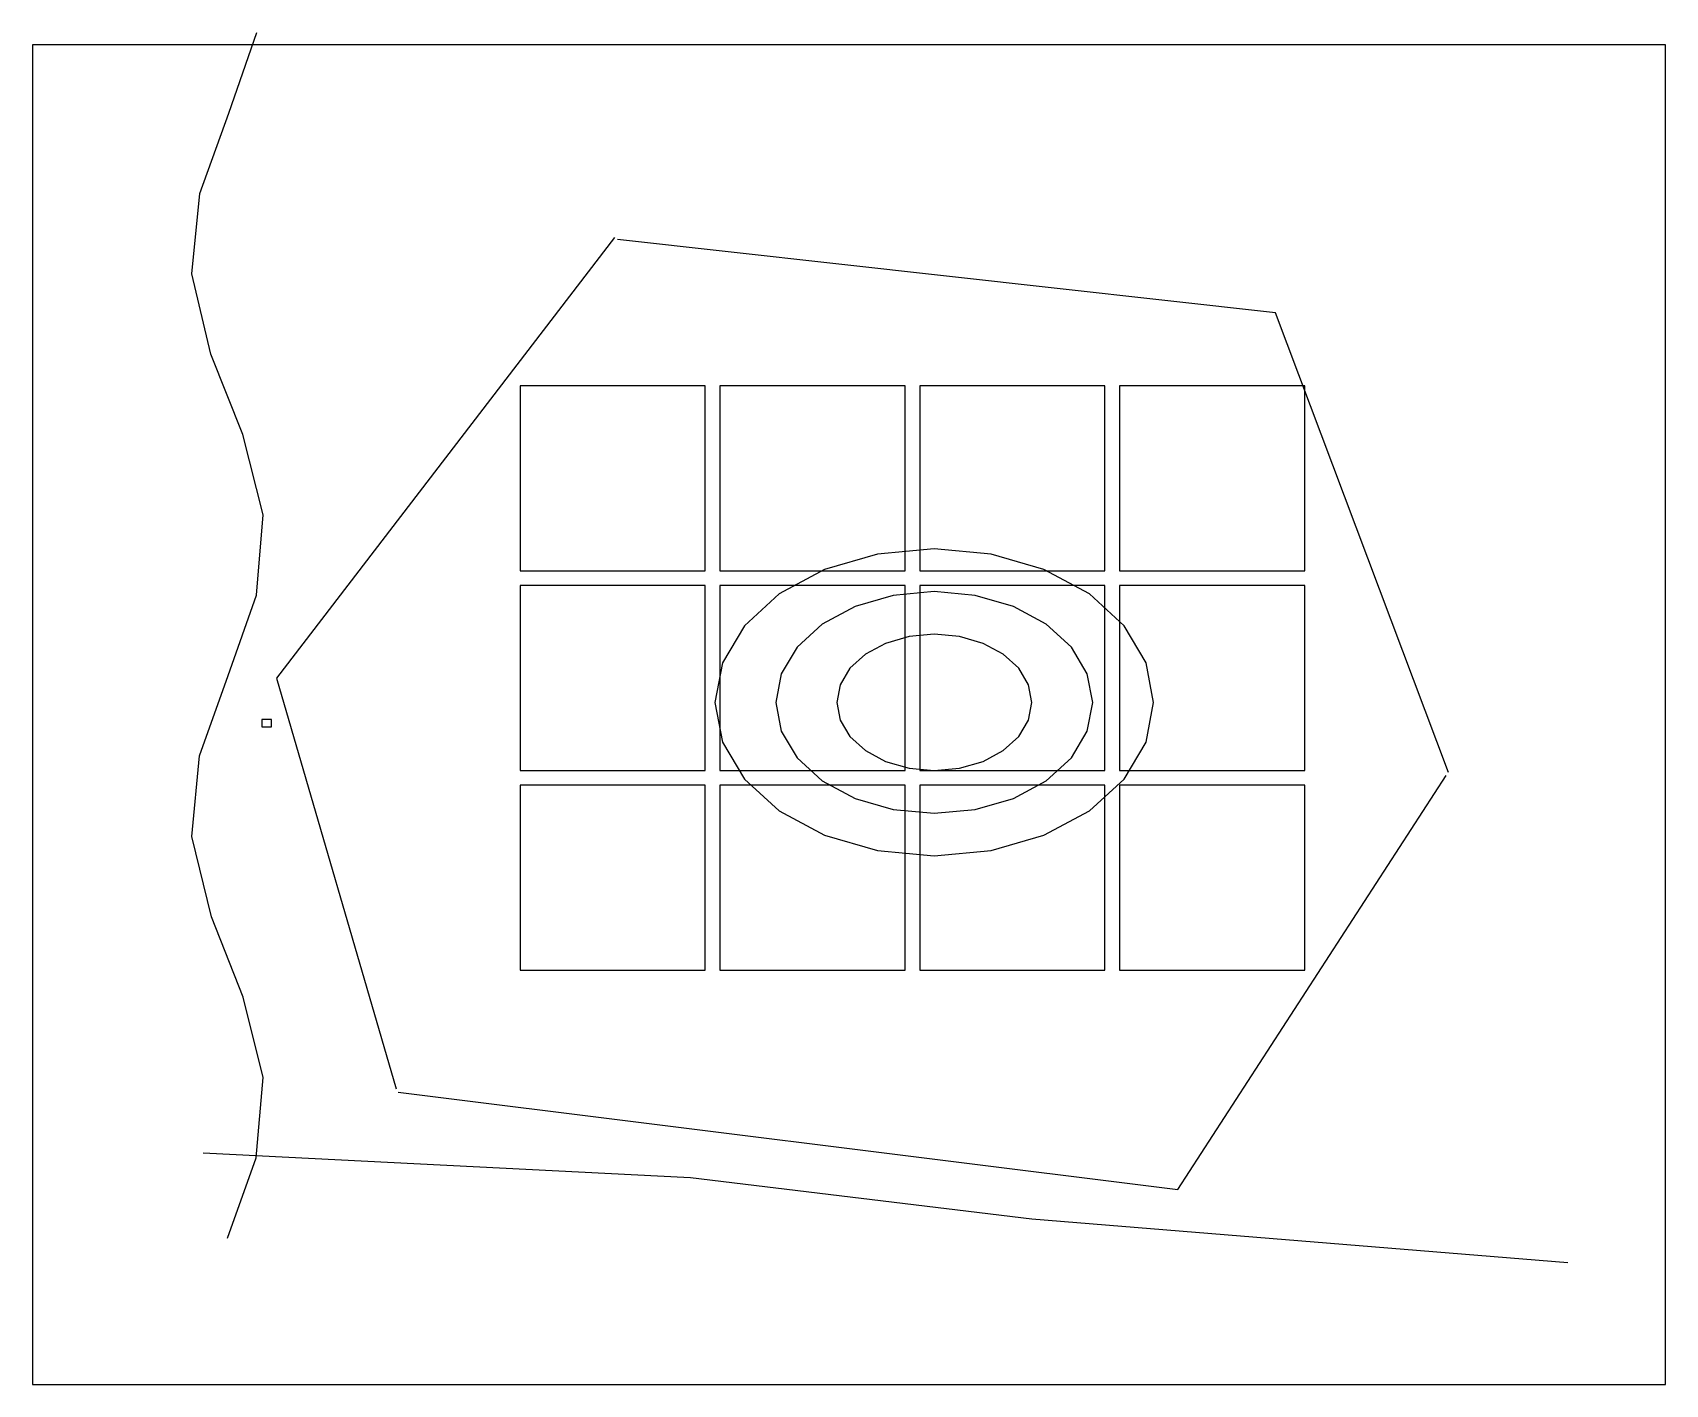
# Model space of a CAD drawing. Header units: inches. Extents: x 750500 to 757200, y 9953800 to 9959350.
import ezdxf

# ---------------------------------------------------------------- set-up
doc = ezdxf.new("R2010")
doc.units = ezdxf.units.IN
doc.header["$MEASUREMENT"] = 0
for name, color, linetype in [('CONTOURS', 7, 'Continuous'), ('FARM BOUNDARY', 7, 'Continuous'), ('FIELDS', 7, 'Continuous'), ('PUMP HOUSE', 7, 'Continuous'), ('RIVER', 7, 'Continuous'), ('ROADS', 7, 'Continuous')]:
    doc.layers.add(name, color=color, linetype=linetype)

msp = doc.modelspace()

# ---------------------------------------------------------------- linework, layer by layer
msp.add_lwpolyline([(750500, 9953800), (757200, 9953800), (757200, 9959300), (750500, 9959300), (750500, 9953800)])
at = {"layer": 'CONTOURS', "color": 13, "true_color": 0xa0522d}
for points in [[(755100, 9956600), (755069.33, 9956763.06), (754979.42, 9956915), (754836.4, 9957045.48), (754650, 9957145.6), (754432.94, 9957208.53), (754200, 9957230), (753967.06, 9957208.53), (753750, 9957145.6), (753563.6, 9957045.48), (753420.58, 9956915), (753330.67, 9956763.06), (753300, 9956600), (753330.67, 9956436.94), (753420.58, 9956285), (753563.6, 9956154.52), (753750, 9956054.4), (753967.06, 9955991.47), (754200, 9955970), (754432.94, 9955991.47), (754650, 9956054.4), (754836.4, 9956154.52), (754979.42, 9956285), (755069.33, 9956436.94), (755100, 9956600)], [(754850, 9956600), (754827.85, 9956717.76), (754762.92, 9956827.5), (754659.62, 9956921.73), (754525, 9956994.04), (754368.23, 9957039.5), (754200, 9957055), (754031.77, 9957039.5), (753875, 9956994.04), (753740.38, 9956921.73), (753637.08, 9956827.5), (753572.15, 9956717.76), (753550, 9956600), (753572.15, 9956482.24), (753637.08, 9956372.5), (753740.38, 9956278.27), (753875, 9956205.96), (754031.77, 9956160.5), (754200, 9956145), (754368.23, 9956160.5), (754525, 9956205.96), (754659.62, 9956278.27), (754762.92, 9956372.5), (754827.85, 9956482.24), (754850, 9956600)], [(754600, 9956600), (754586.37, 9956672.47), (754546.41, 9956740), (754482.84, 9956797.99), (754400, 9956842.49), (754303.53, 9956870.46), (754200, 9956880), (754096.47, 9956870.46), (754000, 9956842.49), (753917.16, 9956797.99), (753853.59, 9956740), (753813.63, 9956672.47), (753800, 9956600), (753813.63, 9956527.53), (753853.59, 9956460), (753917.16, 9956402.01), (754000, 9956357.51), (754096.47, 9956329.54), (754200, 9956320), (754303.53, 9956329.54), (754400, 9956357.51), (754482.84, 9956402.01), (754546.41, 9956460), (754586.37, 9956527.53), (754600, 9956600)]]:
    msp.add_lwpolyline(points, dxfattribs=at)
at = {"layer": 'FARM BOUNDARY', "color": 1}
for points in [[(752888, 9958509), (751500, 9956700), (751992, 9955013)], [(756310, 9956312), (755600, 9958200), (752900, 9958500)], [(752000, 9955000), (755200, 9954600), (756300, 9956300)]]:
    msp.add_lwpolyline(points, dxfattribs=at)
at = {"layer": 'FIELDS', "color": 3}
for points in [[(752500, 9957140), (753260, 9957140), (753260, 9957900), (752500, 9957900), (752500, 9957140)], [(753320, 9957140), (754080, 9957140), (754080, 9957900), (753320, 9957900), (753320, 9957140)], [(754140, 9957140), (754900, 9957140), (754900, 9957900), (754140, 9957900), (754140, 9957140)], [(754960, 9957140), (755720, 9957140), (755720, 9957900), (754960, 9957900), (754960, 9957140)], [(752500, 9956320), (753260, 9956320), (753260, 9957080), (752500, 9957080), (752500, 9956320)], [(753320, 9956320), (754080, 9956320), (754080, 9957080), (753320, 9957080), (753320, 9956320)], [(754140, 9956320), (754900, 9956320), (754900, 9957080), (754140, 9957080), (754140, 9956320)], [(754960, 9956320), (755720, 9956320), (755720, 9957080), (754960, 9957080), (754960, 9956320)], [(752500, 9955500), (753260, 9955500), (753260, 9956260), (752500, 9956260), (752500, 9955500)], [(753320, 9955500), (754080, 9955500), (754080, 9956260), (753320, 9956260), (753320, 9955500)], [(754140, 9955500), (754900, 9955500), (754900, 9956260), (754140, 9956260), (754140, 9955500)], [(754960, 9955500), (755720, 9955500), (755720, 9956260), (754960, 9956260), (754960, 9955500)]]:
    msp.add_lwpolyline(points, dxfattribs=at)
at = {"layer": 'PUMP HOUSE', "color": 6}
msp.add_lwpolyline([(751440, 9956500), (751480, 9956500), (751480, 9956530), (751440, 9956530), (751440, 9956500)], dxfattribs=at)
at = {"layer": 'RIVER', "color": 5}
msp.add_lwpolyline([(751300, 9954400), (751417.5, 9954730), (751446.08, 9955060), (751364.11, 9955390), (751233.62, 9955720), (751153.37, 9956050), (751184.09, 9956380), (751302.52, 9956710), (751419.05, 9957040), (751445.48, 9957370), (751361.82, 9957700), (751231.37, 9958030), (751152.86, 9958360), (751185.7, 9958690), (751305.04, 9959020), (751420.57, 9959350)], dxfattribs=at)
at = {"layer": 'ROADS', "color": 30, "true_color": 0xff8000}
msp.add_lwpolyline([(751200, 9954750), (753200, 9954650), (754600, 9954480), (756800, 9954300)], dxfattribs=at)

doc.saveas('drawing.dxf')
